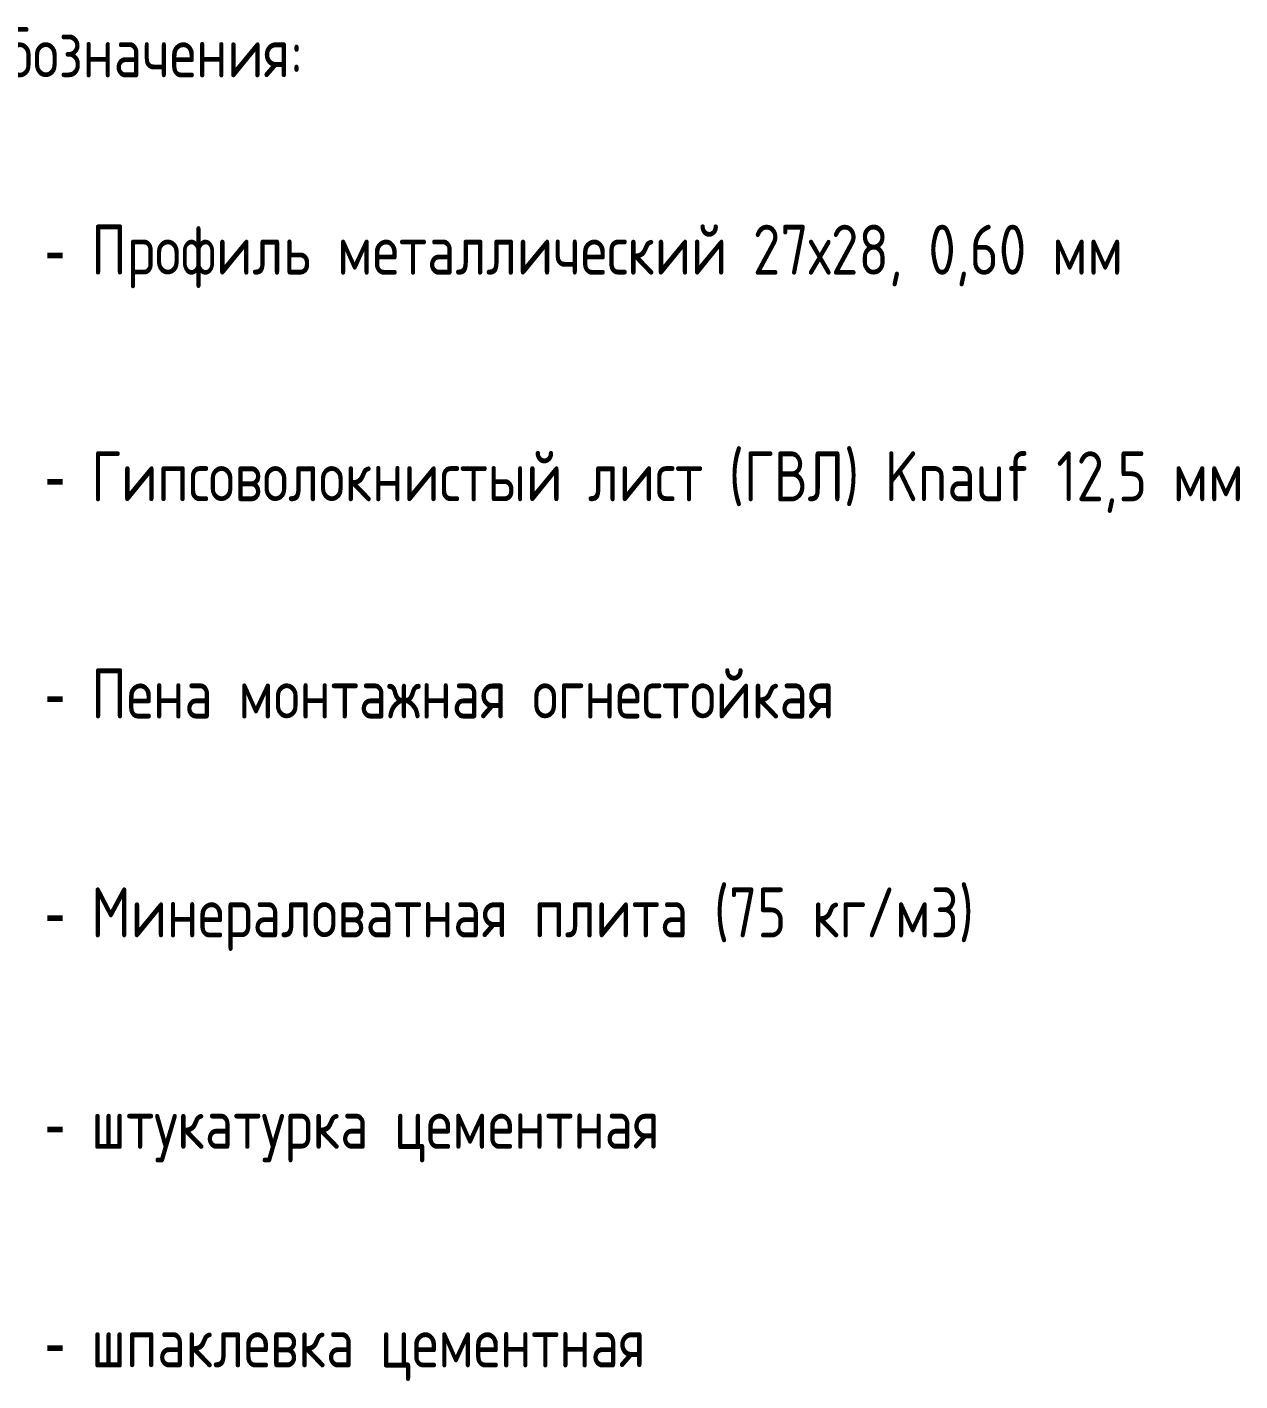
# Model space of a CAD drawing. Header units: millimetres. Extents: x 0 to 23.3, y 0 to 16.5.
# Drawn here: x 17.863 to 20.775, y 4.262 to 7.513 of the extents above; entities that cross this region are included whole.
import ezdxf

# ---------------------------------------------------------------- set-up
doc = ezdxf.new("R2010")
doc.units = ezdxf.units.MM
doc.layers.add('PDF _Текст', color=7, linetype='Continuous')
doc.styles.get("Standard").update_dxf_attribs({"font": 'ГОСТ тип А.ttf'})

msp = doc.modelspace()

# ---------------------------------------------------------------- texts
at = {"layer": 'PDF _Текст', "char_height": 0.12, "attachment_point": 4}
for s, insert in [('Условные обозначения:', (17.1502, 7.452)), ('‐ Профиль металлический 27х28, 0,60 мм', (17.9049, 6.9619)), ('‐ Гипсоволокнистый лист (ГВЛ) Knauf 12,5 мм', (17.9049, 6.4201)), ('‐ Пена монтажная огнестойкая', (17.9049, 5.9124)), ('‐ Минераловатная плита (75 кг/м3)', (17.9049, 5.3706)), ('‐ штукатурка цементная', (17.9049, 4.8629)), ('‐ шпаклевка цементная', (17.9049, 4.3381))]:
    msp.add_mtext(s, dxfattribs=dict(at, insert=insert))

doc.saveas('drawing.dxf')
